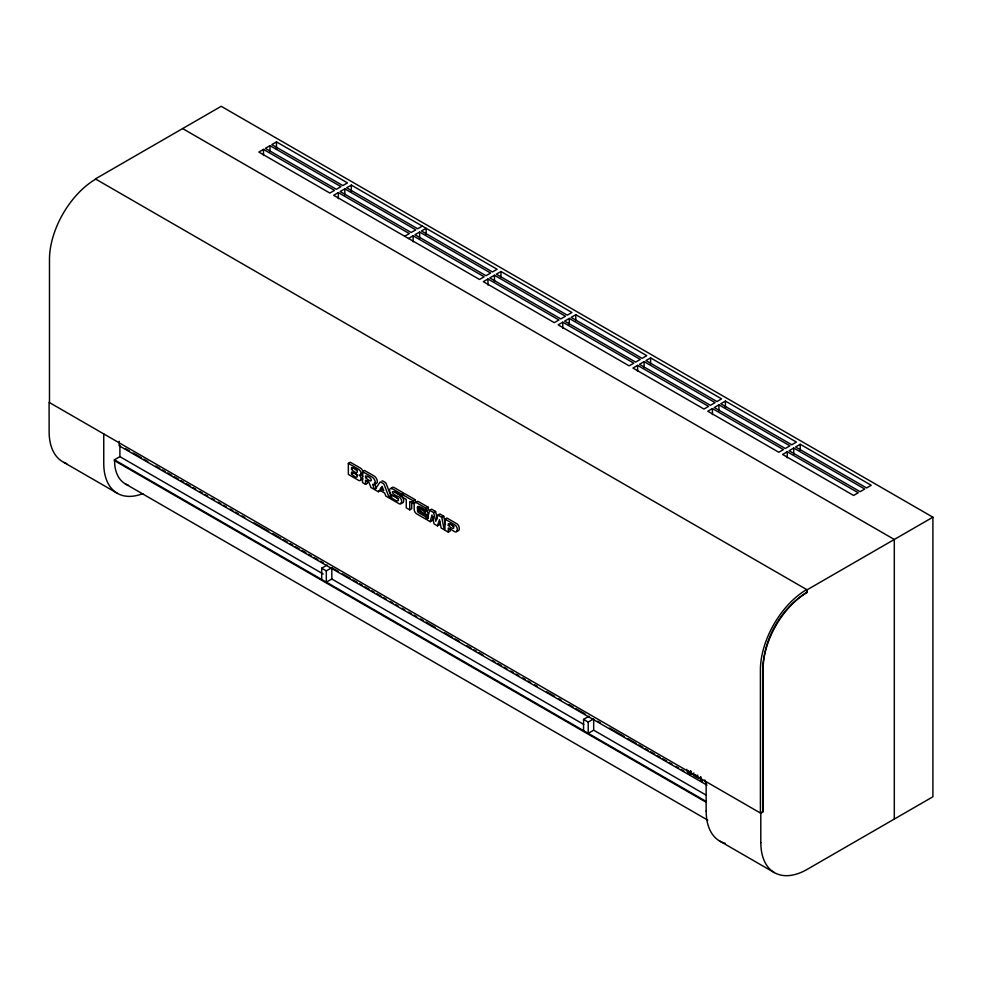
<?xml version="1.0" encoding="UTF-8"?>
<svg xmlns="http://www.w3.org/2000/svg" width="982" height="982" viewBox="0 0 982 982"><rect width="100%" height="100%" fill="white"/><g stroke="black" fill="none" stroke-linecap="round" stroke-linejoin="round"><path stroke-width="1.47" d="M694.458 774.454L695.968 775.314M697.269 775.264L697.146 776.124A2.185 1.264 60 0 1 695.624 776.762L693.648 775.449L693.083 773.742M697.748 775.228L697.343 777.67L698.632 778.419L700.952 777.081M437.383 518.717L435.591 511.487L431.577 509.167L429.625 510.296L427.17 519.92L430.251 521.7L432.203 520.57L433.234 516.532M430.251 521.7L431.97 514.961L434.093 523.922L437.469 525.873L439.42 524.744L440.231 522.252M437.469 525.873L439.506 519.65L441.151 527.997L444.232 529.777L441.777 517.318L437.935 515.096L435.787 521.282L433.639 512.604L429.625 510.296M378.328 491.724L379.482 490.067L384.686 493.074L385.84 496.057L389.375 498.107L384.171 484.666A1.485 0.859 60 0 0 383.262 483.537L380.906 482.162A1.485 0.859 60 0 0 379.997 482.248L374.793 489.687L378.328 491.724L380.28 490.595M380.402 488.766L382.084 486.36L383.766 490.705L380.402 488.766L382.354 487.637M263.495 149.399L258.855 152.075L329.854 193.061L334.494 190.385L263.495 149.399L263.495 155.414M269.989 145.655L265.349 148.331L336.347 189.317L340.987 186.641L269.989 145.655L269.989 151.67M276.482 141.899L271.842 144.575L342.841 185.573L347.481 182.885L276.482 141.899L276.482 149.424M404.67 236.269L409.31 233.581L338.324 192.595L333.671 195.283L479.486 279.465L484.138 276.777L413.14 235.79L408.5 238.479M344.817 188.851L340.177 191.527L411.163 232.513L415.803 229.837L344.817 188.851L344.817 194.866M426.127 234.317L426.127 228.29L421.487 230.979L492.485 271.965L497.125 269.277L351.31 185.095L346.671 187.783L417.657 228.769L422.297 226.081M419.633 232.047L414.993 234.723L485.98 275.709L490.632 273.033L419.633 232.047L419.633 238.061M128.532 485.329A52.427 30.27 -60 0 1 114.894 466.241L114.415 459.809L119.902 456.642L323.188 574.004M487.968 278.998L483.316 281.674L554.314 322.661L558.954 319.985L487.968 278.998L487.968 285.013M494.462 275.242L489.809 277.918L560.808 318.917L565.448 316.229L494.462 275.242L494.462 281.269M500.955 271.498L496.315 274.174L567.301 315.161L571.941 312.485L500.955 271.498L500.955 277.513M562.784 322.194L558.144 324.87L629.131 365.856L633.783 363.18L562.784 322.194L562.784 328.209M569.278 318.438L564.638 321.126L635.624 362.113L640.276 359.424L569.278 318.438L569.278 324.465M575.771 314.694L571.131 317.37L642.118 358.356L646.77 355.68L575.771 314.694L575.771 320.709M348.352 463.369L358.528 469.249A3.707 2.136 60 0 1 361.143 473.827A2.971 1.718 60 0 1 359.044 475.067A2.971 1.718 60 0 1 361.143 478.737A3.707 2.136 60 0 1 358.528 480.296L348.352 474.416L348.352 463.369L350.304 462.24L360.48 468.119A3.707 2.136 60 0 1 362.972 471.679M351.531 469.371C359.694 477.62 358.688 467.984 351.531 467.53L351.531 469.371L353.483 468.242M351.531 473.938C359.731 482.162 358.614 472.465 351.531 472.097L351.531 473.938L353.483 472.808L357.448 475.092M367.501 480.443L367.501 483.218L365.55 484.347L362.518 482.592L362.518 471.556L364.469 470.427L374.13 476A4.456 2.565 60 0 1 377.26 481.45L377.272 481.671A3.707 2.136 60 0 1 375.455 483.5M365.55 477.583C373.872 485.538 372.62 476.687 365.55 475.926L365.55 477.583L367.501 476.454M390.038 496.168C399.686 505.669 401.785 498.242 392.26 495.603A3.707 2.136 60 0 1 389.645 491.061A10.139 5.855 60 0 1 389.67 489.785A3.707 2.136 60 0 1 392.26 488.717L401.675 494.155L401.675 496.782C392.284 487.686 387.743 492.522 399.06 496.917A3.707 2.136 60 0 1 401.638 500.967A9.243 5.34 60 0 1 401.675 502.17A3.707 2.136 60 0 1 399.06 503.692L390.038 498.488L390.038 496.168L391.99 495.038L398.557 498.831M401.675 494.155L403.627 493.038L394.212 487.6A3.707 2.136 60 0 0 391.622 488.655M409.752 509.867L406.253 507.841L406.253 499.421L402.595 497.309L402.595 494.683L404.547 493.565L415.214 499.715L415.214 502.342L413.262 503.471L409.752 501.446L409.752 509.867L411.703 508.737L411.703 501.728M637.613 365.39L632.96 368.066L703.959 409.052L708.599 406.376L637.613 365.39L637.613 371.405M644.106 361.634L639.454 364.322L710.452 405.308L715.092 402.62L644.106 361.634L644.106 367.661M650.6 357.89L645.947 360.566L716.946 401.552L721.586 398.876L650.6 357.89L650.6 363.905M402.595 494.683L413.262 500.845L415.214 499.715M420.689 507.154L426.74 510.652L428.312 514.163L426.36 515.292L418.504 510.75L417.522 507.584L419.474 506.454M321.691 579.478L321.691 568.197L327.178 565.031M426.36 517.133L426.36 519.453L416.785 513.93A3.707 2.136 60 0 1 414.171 509.388L414.171 504.404A3.707 2.136 60 0 1 416.785 502.882L426.36 508.406L428.312 507.289L428.312 509.904L426.36 511.033L418.565 506.54A1.485 0.859 60 0 0 417.522 507.142L417.522 510.824A1.485 0.859 60 0 0 418.565 512.641L426.36 517.133L428.312 516.004L428.312 518.324M417.522 507.584L424.789 511.782L426.74 510.652M321.691 568.197L326.319 570.873L331.806 567.706L338.434 571.536M433.639 512.604L435.591 511.487M437.935 515.096L439.887 513.967L443.729 516.188L445.362 524.498M583.75 724.446L331.806 578.987L326.319 582.154L326.319 570.873M441.777 517.318L443.729 516.188M450.259 528.218L450.259 530.992L448.308 532.121L444.944 530.194L444.944 519.147L446.896 518.017L456.618 523.627A3.707 2.136 60 0 1 459.245 528.169A10.139 5.855 60 0 1 459.208 529.445A3.707 2.136 60 0 1 457.035 530.71M448.308 525.358C456.164 532.931 454.875 524.241 448.308 523.701L448.308 525.358L450.259 524.228L453.979 526.377M712.429 408.586L707.789 411.262L778.775 452.26L783.415 449.572L712.429 408.586L712.429 414.613M718.922 404.842L714.282 407.518L785.269 448.504L789.921 445.828L718.922 404.842L718.922 410.857M725.416 401.086L720.776 403.762L791.762 444.76L796.414 442.072L725.416 401.086L725.416 407.113M787.245 451.781L782.605 454.47L853.603 495.456L858.243 492.768L787.245 451.781L787.245 457.808M793.751 448.038L789.098 450.713L860.097 491.7L864.737 489.024L793.751 448.038L793.751 454.052M800.244 444.281L795.592 446.97L866.59 487.956L871.23 485.268L800.244 444.281L800.244 450.308M932.9 517.195L221.208 106.301L95.401 178.92L807.106 589.814L932.9 517.195L932.9 796.783L807.106 869.414A65.561 37.856 -60 0 1 760.829 842.531M583.566 730.669L583.566 719.389L589.053 716.234M583.566 719.389L588.206 722.065L593.68 718.898L593.68 730.178L706.389 795.248M593.68 730.178L588.206 733.345L588.206 722.065M693.918 773.018L691.598 774.356L690.42 773.092A2.602 1.498 60 0 1 689.229 773.055L688.578 772.687A2.602 1.51 60 0 1 686.749 769.299M117.312 493.271L62.664 461.724A65.561 37.856 -60 0 1 49.137 431.638L49.1 402.362L760.792 813.256L763.112 811.918L763.112 668.816M182.615 128.568L894.307 539.474L894.307 819.062M428.312 507.289L418.737 501.753A3.707 2.136 60 0 0 416.245 502.416M362.518 471.556L372.178 477.129A4.456 2.565 60 0 1 375.308 482.579L375.32 482.788A3.707 2.136 60 0 1 372.694 484.31L374.461 489.49L370.914 487.44L368.839 482.088L365.55 480.186L365.55 484.347M444.944 519.147L454.666 524.756A3.707 2.136 60 0 1 457.256 528.807A10.139 5.855 60 0 1 457.293 530.12A3.707 2.136 60 0 1 454.666 531.643L448.308 527.96L448.308 532.121M354.809 469.003L357.448 470.525M394.862 492.252L401.012 495.8M428.312 516.004L420.517 511.512A1.485 0.859 60 0 1 420.05 511.106M702.376 780.58L701.025 779.794L700.534 776.836M125.217 448.443L129.207 450.738M133.184 453.046L141.162 457.637M143.814 459.171L147.803 461.479M155.77 466.082L159.759 468.377M162.423 469.912L165.074 471.446M167.738 472.98L171.715 475.288M174.379 476.822L178.368 479.118M181.019 480.652L183.683 482.187M186.335 483.721L190.324 486.029M192.975 487.563L195.639 489.097M199.616 491.393L202.28 492.927M204.931 494.462L207.595 495.996M211.584 498.304L214.236 499.838M218.225 502.133L220.876 503.668M223.54 505.202L226.191 506.737M230.181 509.044L232.832 510.566M235.496 512.101L238.147 513.635M242.137 515.943L244.8 517.477M254.093 522.841L268.712 531.287M272.701 533.582L280.668 538.185M283.332 539.719L287.309 542.027M289.972 543.562L292.624 545.096M295.287 546.63L299.277 548.926M301.928 550.46L305.918 552.768M308.569 554.302L311.233 555.837M313.884 557.371L317.873 559.666M320.525 561.201L323.188 562.735M342.411 573.832L350.365 578.423M353.017 579.957L356.994 582.252M359.658 583.787L362.309 585.321M364.96 586.855L368.937 589.151M371.589 590.673L374.24 592.207M376.892 593.742L380.869 596.037M383.52 597.572L386.172 599.094M390.149 601.401L392.8 602.923M395.451 604.458L398.103 605.992M402.08 608.288L404.731 609.822M408.708 612.117L411.36 613.64M414.023 615.174L416.675 616.708M420.652 619.004L423.303 620.538M425.955 622.06L435.235 627.424M444.515 632.789L452.469 637.379M455.12 638.914L459.097 641.209M467.051 645.8L471.041 648.095M473.692 649.63L476.344 651.152M478.995 652.686L482.972 654.982M492.252 660.346L494.903 661.88M497.555 663.402L501.532 665.698M504.183 667.232L506.835 668.767M510.812 671.062L513.463 672.596M516.115 674.118L518.766 675.653M522.743 677.948L525.407 679.483M528.058 681.017L530.71 682.539M534.687 684.847L537.338 686.369M546.618 691.733L554.572 696.324M558.549 698.619L561.201 700.154M569.155 704.745L573.132 707.04M575.783 708.574L585.076 713.926M597.657 721.205L600.309 722.727M609.589 728.092L624.184 736.512M628.161 738.808L636.115 743.399M638.766 744.933L642.744 747.228M645.395 748.763L648.046 750.297M650.698 751.819L654.675 754.115M657.326 755.649L659.978 757.183M662.629 758.718L666.606 761.013M669.258 762.535L671.909 764.07M675.898 766.365L678.55 767.899M681.201 769.434L683.853 770.956M687.83 773.264L690.481 774.786M699.761 780.15L702.412 781.684M706.991 785.146L119.178 445.779L119.178 441.323M114.415 459.809L706.218 801.472M114.477 460.644L706.279 802.319M125.266 483.856L707.764 820.166M719.708 841.071L774.356 872.617M693.648 775.449L693.071 773.963M424.789 511.782L426.36 515.292M391.327 496.978L386.122 483.537A1.485 0.859 60 0 0 385.214 482.408L382.857 481.033A1.485 0.859 60 0 0 381.949 481.119M374.338 483.009L376.413 488.361M688.026 770.416L689.524 771.901A1.682 0.97 60 0 0 690.604 771.349M807.106 589.814L807.106 592.502A62.283 35.966 -60 0 0 763.149 668.791M806.713 589.593L806.713 592.281C781.021 608.545 763.959 638.202 762.719 668.595L762.719 811.697L760.412 813.022L760.412 669.92A65.561 37.856 -60 0 1 806.713 589.556M760.792 813.256L760.792 842.544M706.144 781.697L706.144 810.997M426.36 508.406L426.36 511.033M413.262 500.845L413.262 503.471M413.14 235.79L413.14 241.817M351.31 185.095L351.31 191.122M338.324 192.595L338.324 198.622M331.806 567.706L331.806 578.987M119.902 445.374L119.902 456.642M103.748 433.909L103.748 463.209A65.561 37.856 -60 0 0 142.807 493.615M49.481 402.583L49.481 259.481A65.561 37.856 -60 0 1 95.794 179.105M419.78 510.726A1.485 0.859 60 0 1 419.523 510.1M725.232 843.342A65.561 37.856 -60 0 1 706.181 810.972M66.739 463.565A65.561 37.856 -60 0 1 63.965 462.424M706.537 783.084A2.688 1.547 60 0 1 704.867 779.99M362.874 476.368A2.971 1.718 60 0 0 360.995 473.938A2.971 1.718 60 0 0 362.874 473.68M362.824 478.835A3.707 2.136 60 0 1 360.885 479.363M401.012 502.563A3.707 2.136 60 0 0 403.627 501.041A9.243 5.34 60 0 0 403.59 499.85A3.707 2.136 60 0 0 401.822 496.413M691.598 774.356L690.653 771.017L691.598 774.356"/></g></svg>
